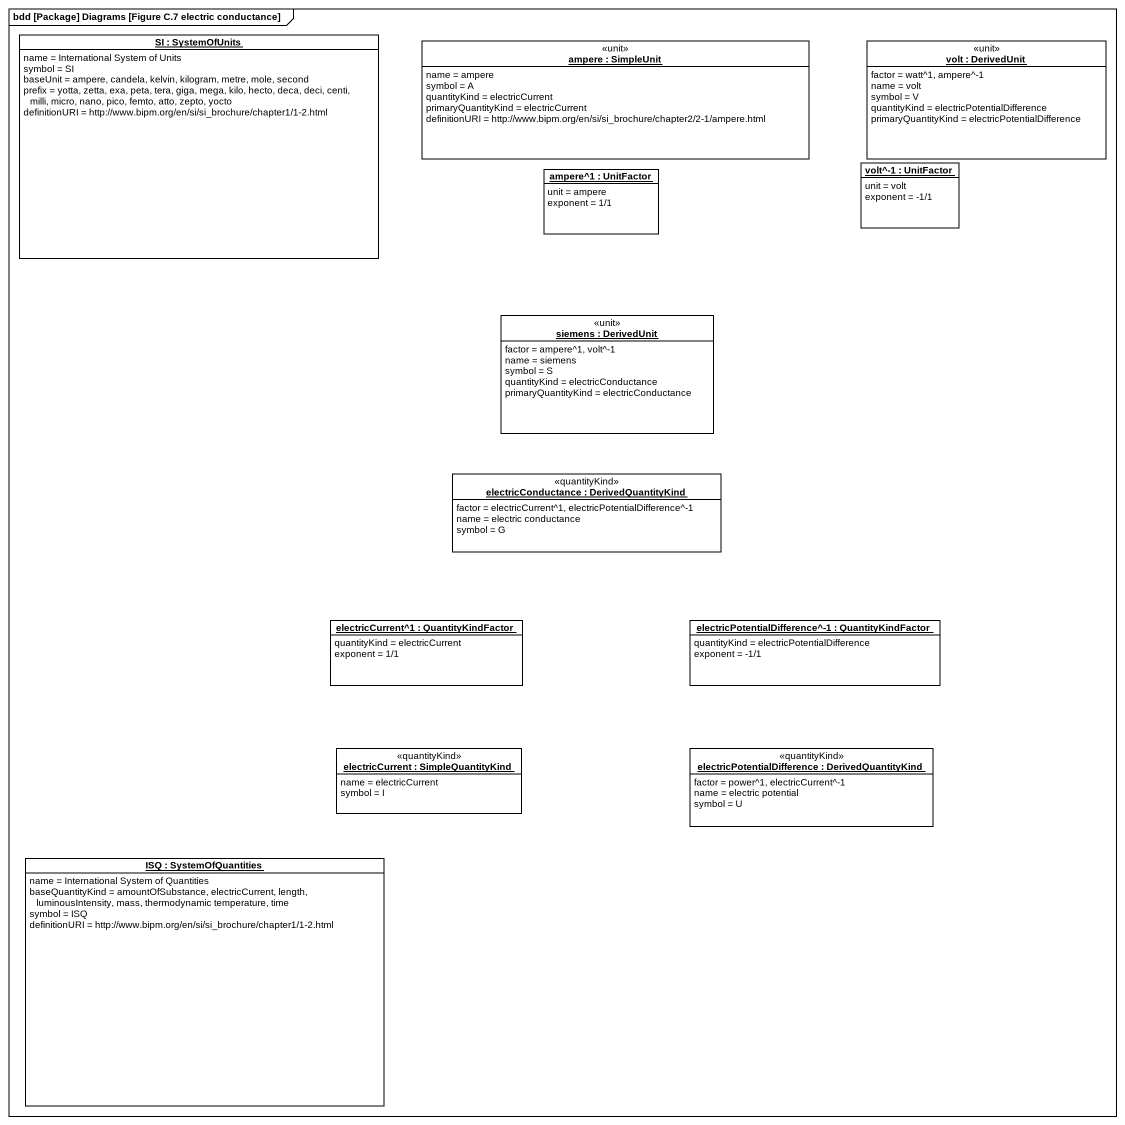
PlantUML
@startuml
mainframe bdd [Package] Diagrams [Figure C.7 electric conductance]
hide circle
hide empty members
object "SI : SystemOfUnits" as SI #FFFFFF {
  name = International System of Units
  symbol = SI
  baseUnit = ampere, candela, kelvin, kilogram, metre, mole, second
  prefix = yotta, zetta, exa, peta, tera, giga, mega, kilo, hecto, deca, deci, centi, milli, micro, nano, pico, femto, atto, zepto, yocto
  definitionURI = http://www.bipm.org/en/si/si_brochure/chapter1/1-2.html
}
object "ampere : SimpleUnit" as ampere <<unit>> #FFFFFF {
  name = ampere
  symbol = A
  quantityKind = electricCurrent
  primaryQuantityKind = electricCurrent
  definitionURI = http://www.bipm.org/en/si/si_brochure/chapter2/2-1/ampere.html
}
object "volt : DerivedUnit" as volt <<unit>> #FFFFFF {
  factor = watt^1, ampere^-1
  name = volt
  symbol = V
  quantityKind = electricPotentialDifference
  primaryQuantityKind = electricPotentialDifference
}
object "volt^-1 : UnitFactor" as volt_1 #FFFFFF {
  unit = volt
  exponent = -1/1
}
object "ampere^1 : UnitFactor" as ampere_1 #FFFFFF {
  unit = ampere
  exponent = 1/1
}
object "siemens : DerivedUnit" as siemens <<unit>> #FFFFFF {
  factor = ampere^1, volt^-1
  name = siemens
  symbol = S
  quantityKind = electricConductance
  primaryQuantityKind = electricConductance
}
object "electricConductance : DerivedQuantityKind" as electricConductance <<quantityKind>> #FFFFFF {
  factor = electricCurrent^1, electricPotentialDifference^-1
  name = electric conductance
  symbol = G
}
object "electricCurrent^1 : QuantityKindFactor" as electricCurrent_1 #FFFFFF {
  quantityKind = electricCurrent
  exponent = 1/1
}
object "electricPotentialDifference^-1 : QuantityKindFactor" as electricPotentialDifference #FFFFFF {
  quantityKind = electricPotentialDifference
  exponent = -1/1
}
object "electricCurrent : SimpleQuantityKind" as electricCurrent <<quantityKind>> #FFFFFF {
  name = electricCurrent
  symbol = I
}
object "electricPotentialDifference : DerivedQuantityKind" as electricPotentialDifference_2 <<quantityKind>> #FFFFFF {
  factor = power^1, electricCurrent^-1
  name = electric potential
  symbol = U
}
object "ISQ : SystemOfQuantities" as ISQ #FFFFFF {
  name = International System of Quantities
  baseQuantityKind = amountOfSubstance, electricCurrent, length, luminousIntensity, mass, thermodynamic temperature, time
  symbol = ISQ
  definitionURI = http://www.bipm.org/en/si/si_brochure/chapter1/1-2.html
}
@enduml
